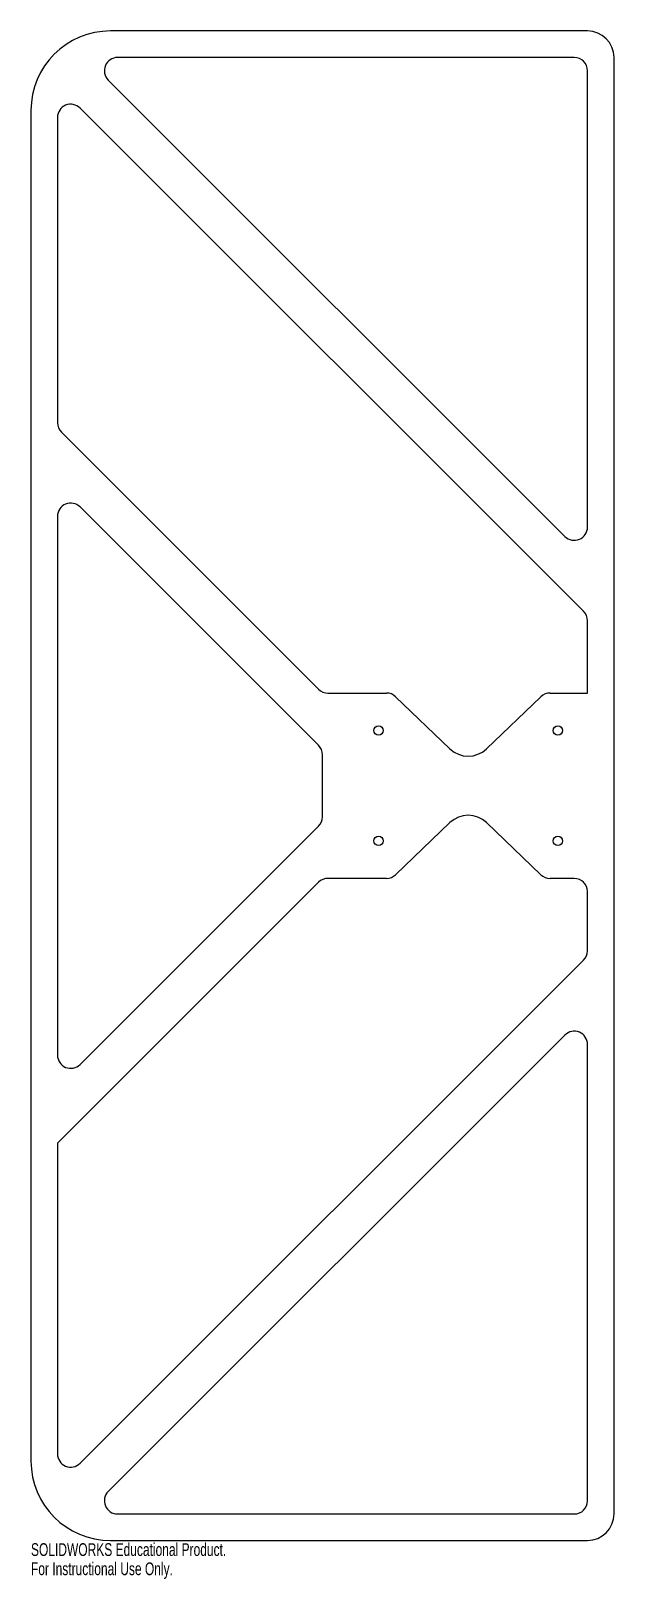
# Model space of a CAD drawing. Header units: millimetres. Extents: x -110 to 110, y -300 to 285.
import ezdxf

# ---------------------------------------------------------------- set-up
doc = ezdxf.new("R2010")
doc.units = ezdxf.units.MM
doc.styles.add('SLDTEXTSTYLE0', font='TXT', dxfattribs={"width": 0.7})

msp = doc.modelspace()

# ---------------------------------------------------------------- linework, layer by layer
at = {"color": 7, "linetype": 'Continuous', "lineweight": 25}
for p, q in [((100, 285), (-80, 285)), ((95, 275), (-77.32, 275)), ((110, -275), (110, 275)), ((100, 97.68), (100, 270)), ((-80.86, 266.46), (91.46, 94.14)), ((-110, 255), (-110, -255)), ((-100, 252.32), (-100, 137.07)), ((98.54, 65.86), (-91.46, 255.86)), ((-98.54, 133.54), (-1.46, 36.46)), ((-1.46, 15.25), (-91.46, 105.25)), ((-100, 101.72), (-100, -101.72)), ((100, 35), (100, 62.32)), ((2.07, 35), (24.14, 35)), ((27.6, 33.61), (48.07, 13.94)), ((61.93, 13.94), (82.4, 33.61)), ((85.86, 35), (100, 35)), ((0, -11.72), (0, 11.72)), ((-91.46, -105.25), (-1.46, -15.25)), ((48.07, -13.94), (27.6, -33.61)), ((82.4, -33.61), (61.93, -13.94)), ((24.14, -35), (2.07, -35)), ((95, -35), (85.86, -35)), ((-1.46, -36.46), (-100, -135)), ((100, -62.32), (100, -40)), ((-91.46, -255.86), (98.54, -65.86)), ((91.46, -94.14), (-80.86, -266.46)), ((100, -270), (100, -97.68)), ((-100, -135), (-100, -252.32)), ((-77.32, -275), (95, -275)), ((-80, -285), (100, -285))]:
    msp.add_line(p, q, dxfattribs=at)
for centre in [(21.16, 20.84), (88.84, 20.84), (21.16, -20.84), (88.84, -20.84)]:
    msp.add_circle(centre, 1.75, dxfattribs=at)
for centre, radius, start, end in [((-80, 255), 30, 90, 180), ((100, 275), 10, 0, 90), ((-77.32, 270), 5, 90, 225), ((95, 270), 5, 0, 90), ((-95, 252.32), 5, 45, 180), ((-95, 137.07), 5, 180, 225), ((-95, 101.72), 5, 45, 180), ((95, 97.68), 5, 225, 0), ((95, 62.32), 5, 0, 45), ((2.07, 40), 5, 225, 270), ((24.14, 30), 5, 46.1553, 90), ((85.86, 30), 5, 90, 133.8447), ((-5, 11.72), 5, 0, 45), ((55, 21.16), 10, 226.1553, 313.8447), ((55, -21.16), 10, 46.1553, 133.8447), ((-5, -11.72), 5, 315, 0), ((2.07, -40), 5, 90, 135), ((24.14, -30), 5, 270, 313.8447), ((85.86, -30), 5, 226.1553, 270), ((95, -40), 5, 0, 90), ((95, -62.32), 5, 315, 0), ((95, -97.68), 5, 0, 135), ((-95, -101.72), 5, 180, 315), ((-80, -255), 30, 180, 270), ((-95, -252.32), 5, 180, 315), ((-77.32, -270), 5, 135, 270), ((95, -270), 5, 270, 0), ((100, -275), 10, 270, 0)]:
    msp.add_arc(centre, radius, start, end, dxfattribs=at)

# ---------------------------------------------------------------- texts
at = {"color": 7, "linetype": 'Continuous', "char_height": 4.8336, "attachment_point": 1, "style": 'SLDTEXTSTYLE0'}
for s, insert in [('SOLIDWORKS Educational Product.', (-110, -286.02)), ('For Instructional Use Only.', (-110, -293.27))]:
    msp.add_mtext(s, dxfattribs=dict(at, insert=insert))

doc.saveas('drawing.dxf')
